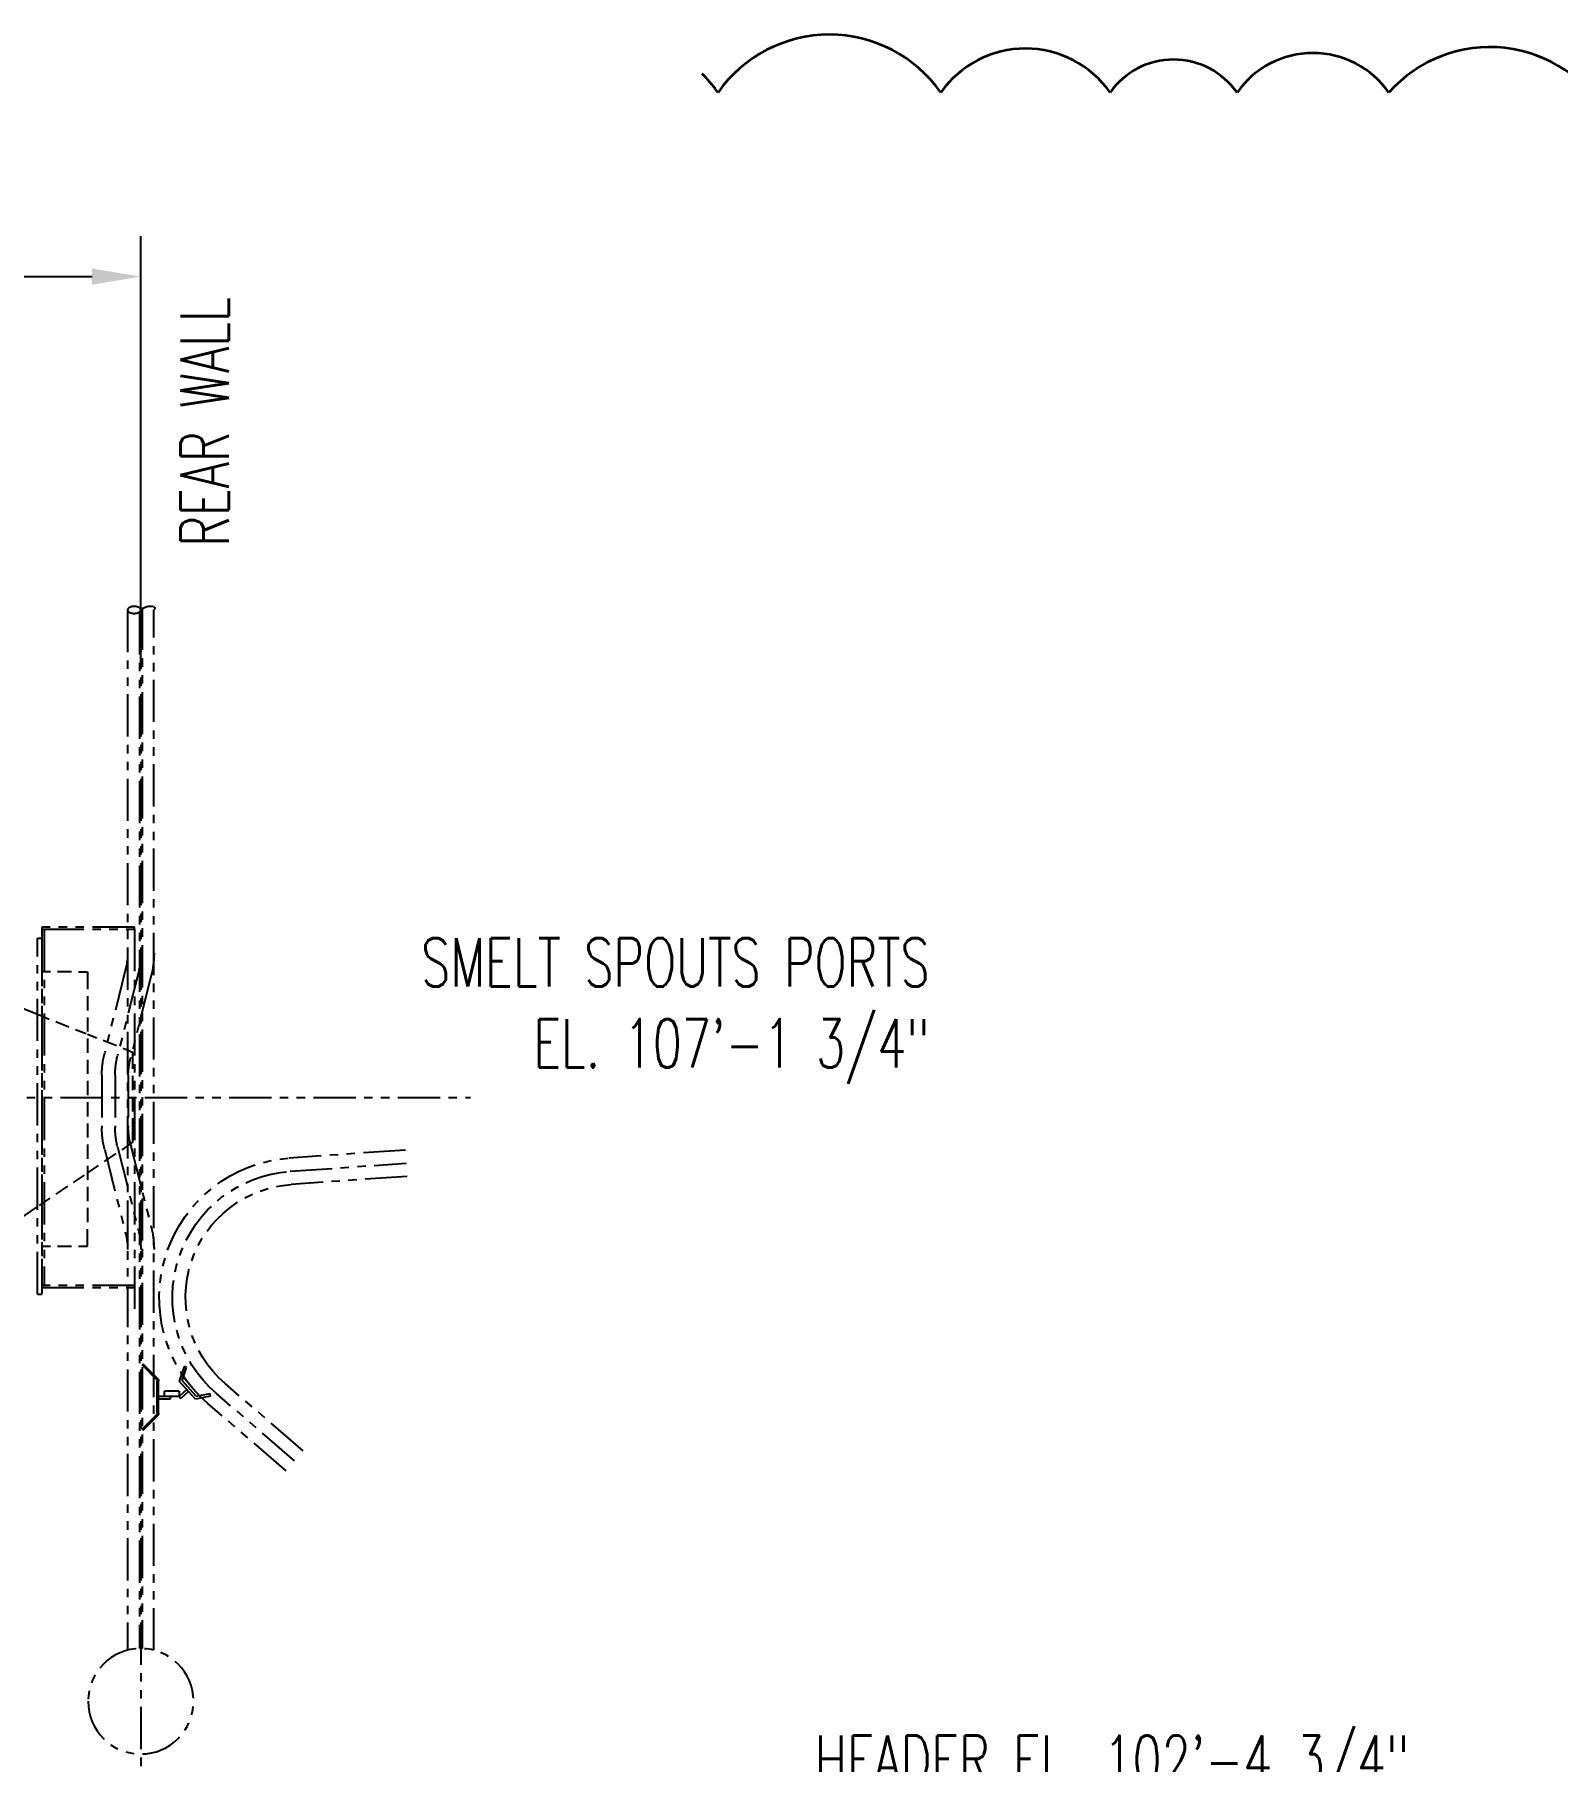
# Model space of a CAD drawing. Header units: inches. Extents: x 0 to 1408, y 0 to 1088.
# Drawn here: x 1027.2 to 1147.6, y 390.1 to 526.5 of the extents above; entities that cross this region are included whole.
import ezdxf

# ---------------------------------------------------------------- set-up
doc = ezdxf.new("R2010")
doc.units = ezdxf.units.IN
doc.header["$LTSCALE"] = 32
doc.header["$MEASUREMENT"] = 0
doc.linetypes.add('CENTER2', pattern=[1.125, 0.75, -0.125, 0.125, -0.125])
doc.linetypes.add('PHANTOM2', pattern=[1.25, 0.625, -0.125, 0.125, -0.125, 0.125, -0.125])
for name, color, linetype, lineweight in [('AM_6', 140, 'Continuous', 35), ('Equipment-AM_5', 92, 'Continuous', 25), ('Equipment-AM_6', 140, 'Continuous', 35), ('Layout-AM_11', 92, 'PHANTOM2', 25)]:
    doc.layers.add(name, color=color, linetype=linetype, lineweight=lineweight)
doc.styles.get("Standard").update_dxf_attribs({"font": 'ROMANS.SHX', "width": 0.7})
doc.dimstyles.new('VALMET_ANSI$0', dxfattribs={"dimscale": 48, "dimtxt": 0.12, "dimasz": 0.12, "dimexe": 0.1, "dimexo": 0.05, "dimgap": 0.06, "dimtad": 1, "dimtoh": 1, "dimdec": 5, "dimzin": 7, "dimdsep": 46, "dimlunit": 4, "dimtxsty": 'Standard', "dimcen": 0, "dimclrd": 256, "dimclre": 256, "dimclrt": 140, "dimadec": 0, "dimazin": 2, "dimtp": 0.1, "dimtm": 0.1, "dimtfac": 0.71, "dimtdec": 5, "dimtofl": 0, "dimtmove": 0, "dimatfit": 3, "dimfxl": 1, "dimfrac": 2, "dimtolj": 1, "dimtzin": 7, "dimlwd": -1, "dimlwe": -1, "dimarcsym": 1})

# ---------------------------------------------------------------- blocks, each defined once
blk = doc.blocks.new('A$Cdb8327fd')
at = {"layer": 'Layout-AM_11', "ltscale": 0.25}
for p, q in [((-35.31, 29.63), (-35.31, 152.91)), ((-33.91, 153.18), (-33.91, 29.83)), ((-33.75, 152.91), (-33.75, 5.15)), ((-33.59, 152.64), (-33.59, 29.83)), ((-32.19, 152.91), (-32.19, 29.63)), ((-34.98, 109.58, 0), (-32.5, 99.68, 0)), ((-33.47, 109.96, 0), (-30.99, 100.06, 0)), ((-31.95, 110.34, 0), (-29.47, 100.44, 0)), ((-32.27, 97.78, 0), (-32.27, 91.58, 0)), ((-30.7, 97.78, 0), (-30.7, 91.58, 0)), ((-29.14, 97.78, 0), (-29.14, 91.58, 0)), ((-65.13, 88.91), (-51.34, 87.95)), ((-32.5, 89.68, 0), (-34.98, 79.78, 0)), ((-30.99, 89.3, 0), (-33.47, 79.4, 0)), ((-29.47, 88.92, 0), (-31.95, 79.02, 0)), ((-51.45, 86.39), (-65.23, 87.35)), ((-65.34, 85.79), (-51.56, 84.83)), ((-35.73, 61.85), (-34.03, 63.55)), ((-34.03, 63.55), (-33.91, 63.44)), ((-40.33, 59.73), (-38.66, 61.6)), ((-40.22, 59.39), (-38.31, 61.52)), ((-39.17, 63.14), (-38.88, 63.24)), ((-38.66, 61.6), (-39.17, 63.14)), ((-38.88, 63.24), (-38.31, 61.52)), ((-35.87, 57.76), (-35.87, 61.51)), ((-35.87, 61.51), (-35.71, 61.51)), ((-35.73, 61.85), (-35.61, 61.73)), ((-35.71, 57.76), (-35.71, 61.51)), ((-35.61, 61.73), (-33.91, 63.44)), ((-53.01, 53.27), (-43.75, 61.23)), ((-51.99, 52.09), (-42.73, 60.04)), ((-41.92, 60.06), (-41.98, 59.76)), ((-41.98, 59.76), (-40.22, 59.39)), ((-40.33, 59.73), (-41.92, 60.06)), ((-39.2, 60.53), (-39.41, 60.29)), ((-39.41, 60.29), (-38.5, 59.48)), ((-39.2, 60.53), (-38.29, 59.71)), ((-38.29, 59.71), (-38.5, 59.48)), ((-38.29, 60.34), (-36.58, 60.34)), ((-38.29, 60.34), (-38.29, 59.71)), ((-38.29, 59.71), (-35.87, 59.71)), ((-37.24, 59.71), (-37.24, 59.4)), ((-37.24, 59.4), (-35.87, 59.4)), ((-36.58, 59.71), (-36.58, 60.34)), ((-50.98, 50.9), (-41.71, 58.86)), ((-35.87, 57.76), (-35.71, 57.76)), ((-35.73, 57.42), (-35.61, 57.54)), ((-34.03, 55.71), (-35.73, 57.42)), ((-33.91, 55.83), (-35.61, 57.54)), ((-34.03, 55.71), (-33.91, 55.83))]:
    blk.add_line(p, q, dxfattribs=at)
for points in [[(-22.01, 115.09), (-33.01, 115.09), (-33.01, 115.32), (-22.01, 115.32), (-22.01, 72.62), (-33.01, 72.62)], [(-33.01, 115.09), (-33.01, 69.98)], [(-22.31, 115.09), (-22.31, 72.85)], [(-21.52, 71.83), (-21.52, 114), (-22.01, 114), (-22.01, 71.83)], [(-26.37, 110.01), (-27.43, 110.01), (-27.43, 107.96)], [(-25.54, 110.01), (-23.86, 110.01)], [(-23.03, 110.01), (-22.01, 110.01)], [(-27.43, 107.13), (-27.43, 105.45)], [(-21.52, 104.95), (-17.49, 106.57)], [(-27.43, 104.62), (-27.43, 102.94)], [(-22.9, 104.39), (-21.61, 104.92)], [(-28.55, 102.18), (-27.43, 102.61)], [(-27.29, 102.68), (-26.01, 103.17)], [(-25.21, 103.47), (-23.66, 104.1)], [(-31.65, 100.96), (-32.78, 100.5), (-32.78, 98.51)], [(-30.86, 101.26), (-29.31, 101.88)], [(-27.43, 102.11), (-27.43, 100.43)], [(-27.43, 99.6), (-27.43, 97.92)], [(-32.78, 97.69), (-32.78, 96)], [(-27.43, 97.09), (-27.43, 95.41)], [(-14.23, 95.15), (-72.83, 95.15)], [(-32.78, 95.18), (-32.78, 93.49)], [(-27.43, 94.58), (-27.43, 92.9)], [(-32.78, 92.67), (-32.78, 90.69), (-32.78, 89.83), (-31.49, 88.94)], [(-27.43, 92.07), (-27.43, 90.39)], [(-30.79, 88.48), (-29.41, 87.55)], [(-27.43, 89.56), (-27.43, 87.88)], [(-28.71, 87.09), (-27.43, 86.2)], [(-27.43, 87.05), (-27.43, 85.37)], [(-27.43, 84.55), (-27.43, 82.86)], [(-27.03, 85.93), (-25.74, 85.07)], [(-25.05, 84.61), (-23.66, 83.69)], [(-27.43, 82.04), (-27.43, 80.35)], [(-22.97, 83.19), (-21.71, 82.33)], [(-21.52, 82.23), (-4.87, 70.97)], [(-26.37, 77.51), (-27.43, 77.51), (-27.43, 79.52)], [(-23.86, 77.51), (-25.54, 77.51)], [(-22.01, 77.51), (-23.03, 77.51)], [(-33.01, 72.85), (-22.01, 72.85)], [(-21.52, 71.83), (-22.01, 71.83)]]:
    blk.add_lwpolyline(points, dxfattribs=at)
blk.add_circle((-33.75, 23.58), 6.25, dxfattribs=at)
for centre, radius, start, end in [((-24.38, 112.24, 0), 10.94, 180, 194.0797), ((-24.38, 112.24, 0), 9.37, 180, 194.0797), ((-24.38, 112.24, 0), 7.81, 180, 194.0797), ((-40.08, 97.78, 0), 10.94, 0, 14.0797), ((-40.08, 97.78, 0), 7.81, 0, 14.0797), ((-40.08, 97.78, 0), 9.37, 0, 14.0797), ((-40.08, 91.58, 0), 7.81, 345.9205, 0), ((-40.08, 91.58, 0), 9.37, 345.9205, 0), ((-40.08, 91.58, 0), 10.94, 345.9205, 0), ((-52.5, 71.42), 15, 310.6471, 85.9999), ((-52.5, 71.42), 16.56, 310.6471, 85.9999), ((-52.5, 71.42), 13.44, 310.6471, 85.9999), ((-24.38, 77.12, 0), 10.94, 165.9205, 180), ((-24.38, 77.12, 0), 9.37, 165.9205, 180), ((-24.38, 77.12, 0), 7.81, 165.9205, 180), ((-35.39, 61.51), 0.481, 135, 180), ((-35.39, 61.51), 0.313, 135, 180), ((-35.39, 57.76), 0.481, 180, 225), ((-35.39, 57.76), 0.313, 180, 225)]:
    blk.add_arc(centre, radius, start, end, dxfattribs=at)
blk.add_ellipse((-34.53, 152.91), major_axis=(-0.878, 0.269), ratio=0.429319, start_param=3.761966, end_param=6.903558, dxfattribs=at)
blk.add_ellipse((-32.97, 152.91), major_axis=(-0.781, 0), ratio=0.523122, dxfattribs=at)
blk = doc.blocks.new('*D122')
at = {"layer": 'Defpoints', "color": 0, "transparency": 16777216}
for p in [(1035.64, 507.4), (975.69, 500.66), (1035.64, 474.79)]:
    blk.add_point(p, dxfattribs=at)
at = {"layer": 'Equipment-AM_5', "linetype": 'ByBlock', "transparency": 16777216}
for p, q in [((975.69, 502.26), (975.69, 510.6)), ((1035.64, 476.39), (1035.64, 510.6)), ((979.53, 507.4), (1031.8, 507.4))]:
    blk.add_line(p, q, dxfattribs=at)
at = {"layer": 'Equipment-AM_5', "transparency": 16777216}
for points in [[(979.53, 508.04), (979.53, 506.76), (975.69, 507.4)], [(1031.8, 508.04), (1031.8, 506.76), (1035.64, 507.4)]]:
    blk.add_solid(points, dxfattribs=at)
at = {"layer": 'Equipment-AM_5', "color": 140, "transparency": 16777216, "insert": (1005.67, 511.61), "char_height": 3.84, "attachment_point": 5}
blk.add_mtext('\\A1;5\'-0"', dxfattribs=at)

msp = doc.modelspace()

# ---------------------------------------------------------------- linework, layer by layer
at = {"layer": 'AM_6', "linetype": 'CENTER2'}
msp.add_lwpolyline([(1151.619046, 519.986399, 0.52056705), (1134.294796, 521.936864, 0.52056705), (1122.288814, 521.936864, 0.52056705), (1112.260127, 521.936864, 0.52056705), (1098.876539, 521.936864, 0.52056705), (1081.268885, 521.936864, 0.0457428685), (1080.016286, 523.417118)], format="xyb", dxfattribs=at)

# ---------------------------------------------------------------- block references
at = {"layer": 'Layout-AM_11', "ltscale": 0.25, "xscale": -0.666666, "yscale": 0.666666, "zscale": 0.666666}
msp.add_blockref('A$Cdb8327fd', (1013.143796, 379.129204), dxfattribs=at)

# ---------------------------------------------------------------- texts
at = {"layer": 'Equipment-AM_6', "color": 140, "insert": (1042.615383, 486.074901), "char_height": 3.84, "attachment_point": 7, "rotation": 90}
msp.add_mtext_dynamic_manual_height_columns('REAR WALL', width=25.05873641, gutter_width=19.2, heights=[0], dxfattribs=at)
at = {"layer": 'Equipment-AM_6', "color": 140, "char_height": 3.84, "attachment_point": 3}
for s, width, insert in [('SMELT SPOUTS PORTS\\PEL. 107\'-1 3/4"', 52.57505284, (1098.000084, 455.148645)), ('HEADER EL. 102\'-4 3/4"', 58.23447288, (1135.917788, 392.142412))]:
    msp.add_mtext_dynamic_manual_height_columns(s, width=width, gutter_width=19.2, heights=[0], dxfattribs=dict(at, insert=insert))

# ---------------------------------------------------------------- dimensions: what is measured, and where the dimension line sits
at = {"layer": 'Equipment-AM_5'}
dim = msp.add_linear_dim(base=(1035.643774, 507.399441), p1=(975.693774, 500.657906), p2=(1035.643774, 474.792443), angle=180, dimstyle='VALMET_ANSI$0', override={"dimscale": 32, "dimdec": 3}, dxfattribs=at)
dim.commit()
dim.dimension.update_dxf_attribs({"geometry": '*D122', "text_midpoint": (1005.668774, 511.605155)})

doc.saveas('drawing.dxf')
